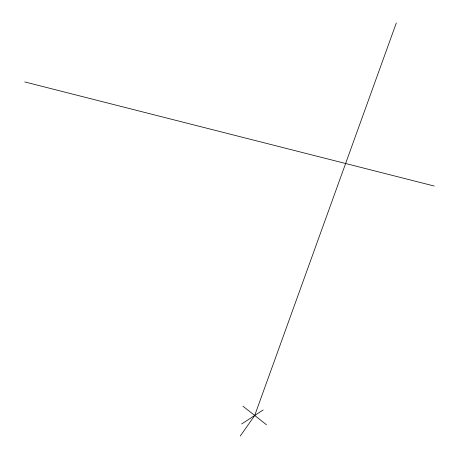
<?xml version="1.0" encoding="UTF-8"?>
<svg xmlns="http://www.w3.org/2000/svg" width="459" height="459" viewBox="0 0 459 459"><rect width="100%" height="100%" fill="white"/><g stroke="black" fill="none" stroke-linecap="round" stroke-linejoin="round"><path stroke-width="0.69" d="M396.324 22.95L254.716 415.464L240.252 436.05M241.675 423.938L263.185 409.962M24.775 81.943L434.225 186.033M242.931 406.169L266.495 424.764"/></g></svg>
